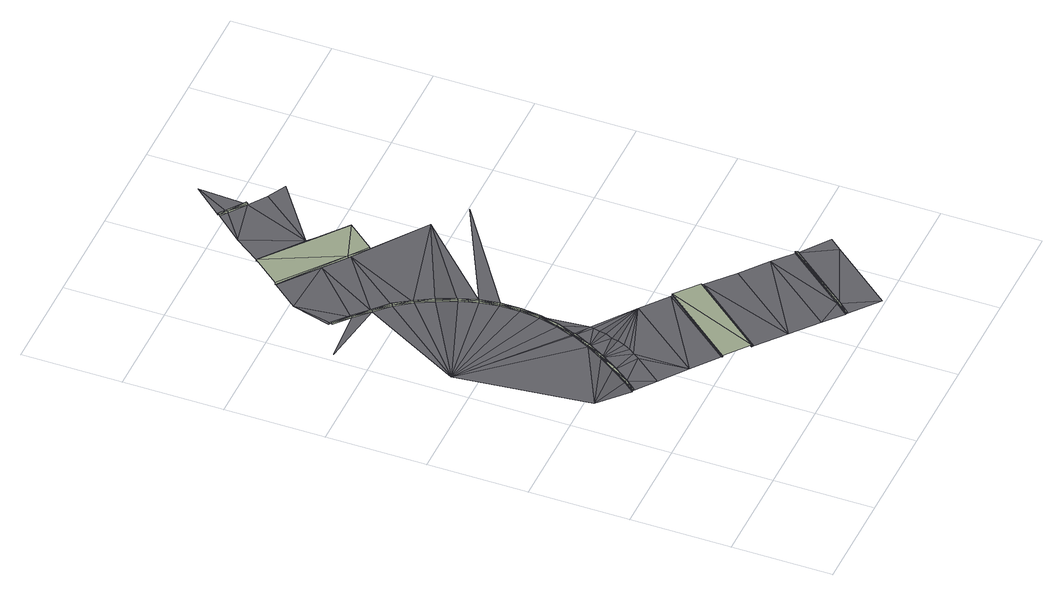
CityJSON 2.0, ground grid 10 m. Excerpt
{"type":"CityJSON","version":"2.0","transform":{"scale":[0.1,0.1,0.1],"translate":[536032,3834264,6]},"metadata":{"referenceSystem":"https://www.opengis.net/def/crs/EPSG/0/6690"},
"CityObjects":{
"road1":{"type":"Road","attributes":{"RoadStructureAttribute.sectionType":"4"},"geometry":[{"type":"MultiSurface","lod":"3","boundaries":[[[0,1,2]],[[1,3,2]],[[3,4,2]],[[2,5,0]],[[6,7,8]],[[9,10,11]],[[2,12,7]],[[13,8,14]],[[14,15,10]],[[16,11,10]],[[8,15,14]],[[2,17,12]],[[18,10,15]],[[16,10,18]],[[19,20,21]],[[5,22,23]],[[24,11,25]],[[19,23,22]],[[22,20,19]],[[2,26,17]],[[8,7,15]],[[0,5,23]],[[27,18,15]],[[11,16,25]],[[28,16,18]],[[2,29,26]],[[21,30,19]],[[30,21,31]],[[2,4,32]],[[7,33,15]],[[2,32,29]],[[27,15,33]],[[19,34,23]],[[28,18,27]],[[30,35,19]],[[31,36,30]],[[0,23,34]],[[7,12,33]],[[1,0,34]],[[19,35,34]],[[37,28,27]],[[12,38,33]],[[30,36,35]],[[27,33,38]],[[35,39,34]],[[40,27,38]],[[37,27,40]],[[36,41,35]],[[1,34,39]],[[12,17,38]],[[3,1,39]],[[42,40,38]],[[16,43,25]],[[35,41,39]],[[17,44,38]],[[45,37,40]],[[36,46,41]],[[42,38,44]],[[41,47,39]],[[45,40,42]],[[3,39,47]],[[46,48,41]],[[17,26,44]],[[4,3,47]],[[26,49,44]],[[50,42,44]],[[41,48,47]],[[51,45,42]],[[50,44,49]],[[46,52,48]],[[26,29,49]],[[4,47,53]],[[29,54,49]],[[51,42,50]],[[48,55,47]],[[55,53,47]],[[32,4,53]],[[50,49,54]],[[43,56,25]],[[29,32,54]],[[32,53,54]],[[52,55,48]],[[57,50,54]],[[58,51,50]],[[57,54,53]],[[55,57,53]],[[52,59,55]],[[58,50,57]],[[59,58,57]],[[59,57,55]],[[16,28,43]],[[60,37,45]],[[28,37,60]],[[61,62,63]],[[63,56,43]],[[28,60,43]],[[61,64,62]],[[65,51,58]],[[66,63,43]],[[67,59,52]],[[65,60,45]],[[63,66,61]],[[68,69,70]],[[43,60,66]],[[45,51,65]],[[71,70,64]],[[58,59,65]],[[72,66,60]],[[66,72,61]],[[72,73,61]],[[74,69,68]],[[64,61,71]],[[71,61,73]],[[60,65,72]],[[68,70,75]],[[70,71,75]],[[76,74,68]],[[77,78,74]],[[79,76,68]],[[74,76,77]],[[77,80,78]],[[81,82,80]],[[83,84,82]],[[80,77,85]],[[80,85,81]],[[83,82,81]],[[86,79,68]],[[76,85,77]],[[87,81,85]],[[88,83,81]],[[76,89,85]],[[90,84,83]],[[87,85,89]],[[88,81,87]],[[83,88,90]]],"semantics":{"surfaces":[{"type":"TrafficArea","function":"2000"},{"type":"AuxiliaryTrafficArea","function":"2000"},{"type":"TrafficArea","function":"1020"},{"type":"AuxiliaryTrafficArea","function":"3000"}],"values":[0,0,0,0,0,1,0,1,1,1,1,0,1,1,1,1,2,1,1,0,1,1,1,2,1,0,1,2,0,1,0,1,1,1,1,2,1,1,1,1,1,1,1,1,1,1,1,1,1,1,1,1,2,1,1,1,1,1,1,1,1,1,1,1,1,1,1,1,1,1,1,1,1,1,1,1,1,1,2,1,1,1,1,1,1,1,1,1,1,1,2,2,2,3,2,2,3,2,2,2,2,3,2,2,2,3,2,2,3,3,2,3,3,2,2,3,2,2,2,2,1,1,1,1,1,1,2,1,1,1,1,0,1,1,0]}}]},
"road2":{"type":"Road","attributes":{"RoadStructureAttribute.sectionType":"1"},"geometry":[{"type":"MultiSurface","lod":"3","boundaries":[[[91,92,93]],[[92,91,94]],[[92,94,95]],[[95,94,96]],[[95,96,97]],[[97,96,98]],[[97,98,99]],[[97,99,100]],[[97,100,101]],[[97,101,102]],[[102,101,103]],[[102,103,104]],[[102,104,105]],[[102,105,106]],[[106,105,31]],[[106,31,21]],[[107,94,91]],[[94,107,96]],[[96,107,108]],[[96,108,98]],[[98,108,99]],[[99,108,100]],[[100,108,101]],[[101,108,103]],[[103,108,104]],[[104,108,105]],[[105,108,31]],[[109,108,107]],[[109,107,110]],[[111,109,110]],[[111,110,112]],[[113,114,115]],[[115,114,116]],[[117,113,118]],[[118,113,115]],[[119,117,118]],[[119,118,120]],[[120,121,119]],[[121,120,122]],[[119,121,123]],[[2,124,125]],[[125,5,2]],[[2,126,124]],[[126,127,124]],[[126,128,127]],[[126,129,128]],[[126,130,129]],[[131,132,133]],[[133,134,131]],[[132,135,133]],[[132,136,135]],[[112,137,111]],[[137,112,138]],[[116,114,139]],[[139,140,116]],[[138,140,137]],[[137,140,139]],[[122,141,121]],[[141,122,142]],[[121,141,143]],[[121,143,123]],[[144,141,142]],[[142,145,144]],[[143,141,144]],[[144,146,143]],[[134,133,144]],[[144,145,134]],[[133,146,144]],[[133,135,146]],[[92,95,147]],[[147,148,92]],[[95,149,147]],[[95,97,149]],[[97,150,149]],[[97,102,150]],[[102,151,150]],[[102,106,151]],[[106,20,151]],[[106,21,20]],[[152,153,128]],[[153,127,128]],[[153,154,127]],[[154,124,127]],[[154,155,124]],[[155,125,124]],[[155,22,125]],[[22,5,125]],[[148,147,152]],[[147,153,152]],[[147,149,153]],[[149,154,153]],[[149,150,154]],[[150,155,154]],[[150,151,155]],[[151,20,155]],[[20,22,155]],[[93,92,148]],[[148,156,93]],[[157,148,152]],[[128,157,152]],[[128,129,157]],[[158,148,157]],[[158,156,148]],[[129,158,157]],[[129,130,158]]],"semantics":{"surfaces":[{"type":"TrafficArea","function":"1000"},{"type":"TrafficArea","function":"1010"},{"type":"TrafficArea","function":"2000"},{"type":"AuxiliaryTrafficArea","function":"3000"},{"type":"AuxiliaryTrafficArea","function":"2000"}],"values":[0,0,0,0,0,0,0,0,0,0,0,0,0,0,0,0,1,1,1,1,1,1,1,1,1,1,1,1,1,0,0,0,0,1,1,1,1,0,0,0,2,2,2,2,2,2,2,2,2,2,2,3,3,3,3,3,3,4,4,4,4,4,4,4,4,4,4,4,4,4,4,4,4,4,4,4,4,4,4,4,4,4,4,4,4,4,4,4,4,4,4,4,4,4,4,4,4,4,4,4,4,4,4,4,4]}}]}
},
"vertices":[
[121,263,7],[126,282,7],[19,325,8],[128,302,7],[128,322,7],[115,247,7],[8,436,7],[77,427,6],[62,441,6],[46,457,8],[48,455,8],[48,455,6],[91,413,6],[47,454,6],[47,454,8],[62,441,8],[63,442,6],[103,396,6],[63,442,8],[123,262,9],[117,246,9],[117,246,7],[115,247,9],[121,263,9],[46,457,6],[57,496,6],[112,379,6],[78,428,8],[78,428,6],[119,360,7],[123,262,7],[132,234,8],[125,341,7],[77,427,8],[126,282,9],[128,282,9],[128,282,7],[93,414,6],[91,413,8],[128,302,9],[93,414,8],[130,302,9],[104,398,8],[115,492,7],[103,396,8],[104,398,6],[130,302,7],[128,322,9],[130,322,9],[112,379,8],[114,380,8],[114,380,6],[130,322,7],[125,341,9],[119,360,9],[127,342,9],[78,522,6],[121,361,9],[121,361,7],[127,342,7],[139,473,7],[138,476,8],[79,523,8],[79,523,6],[101,551,9],[207,423,8],[138,476,6],[240,398,8],[144,520,7],[103,552,7],[101,551,7],[178,489,9],[157,462,6],[157,462,8],[123,578,6],[178,489,7],[171,588,6],[154,601,6],[147,606,6],[189,576,6],[147,606,8],[155,603,8],[148,608,8],[155,603,6],[148,608,6],[154,601,8],[208,566,6],[172,590,8],[172,590,6],[171,588,8],[173,638,7],
[84,149,9],[74,175,8],[65,164,8],[107,177,9],[86,191,8],[111,183,9],[97,208,8],[115,189,9],[119,196,9],[122,203,9],[124,210,8],[107,225,8],[127,217,9],[129,224,8],[131,231,8],[116,243,8],[110,128,10],[170,203,10],[196,182,10],[135,107,11],[198,181,10],[137,106,10],[223,161,10],[221,162,10],[162,86,10],[160,87,10],[250,138,9],[189,63,10],[277,117,9],[216,42,9],[247,39,8],[236,26,8],[297,101,8],[105,226,8],[114,244,8],[33,190,10],[95,209,8],[84,193,8],[72,176,8],[63,165,8],[265,2,9],[316,65,9],[248,37,8],[238,25,8],[298,99,8],[326,77,9],[198,181,12],[137,106,12],[221,162,12],[160,87,12],[247,39,10],[236,26,10],[297,101,10],[248,37,10],[238,25,10],[298,99,10],[86,191,10],[74,175,10],[97,208,10],[107,225,10],[116,243,10],[84,193,10],[95,209,10],[105,226,10],[114,244,10],[65,164,10],[72,176,10],[63,165,10]
]}
